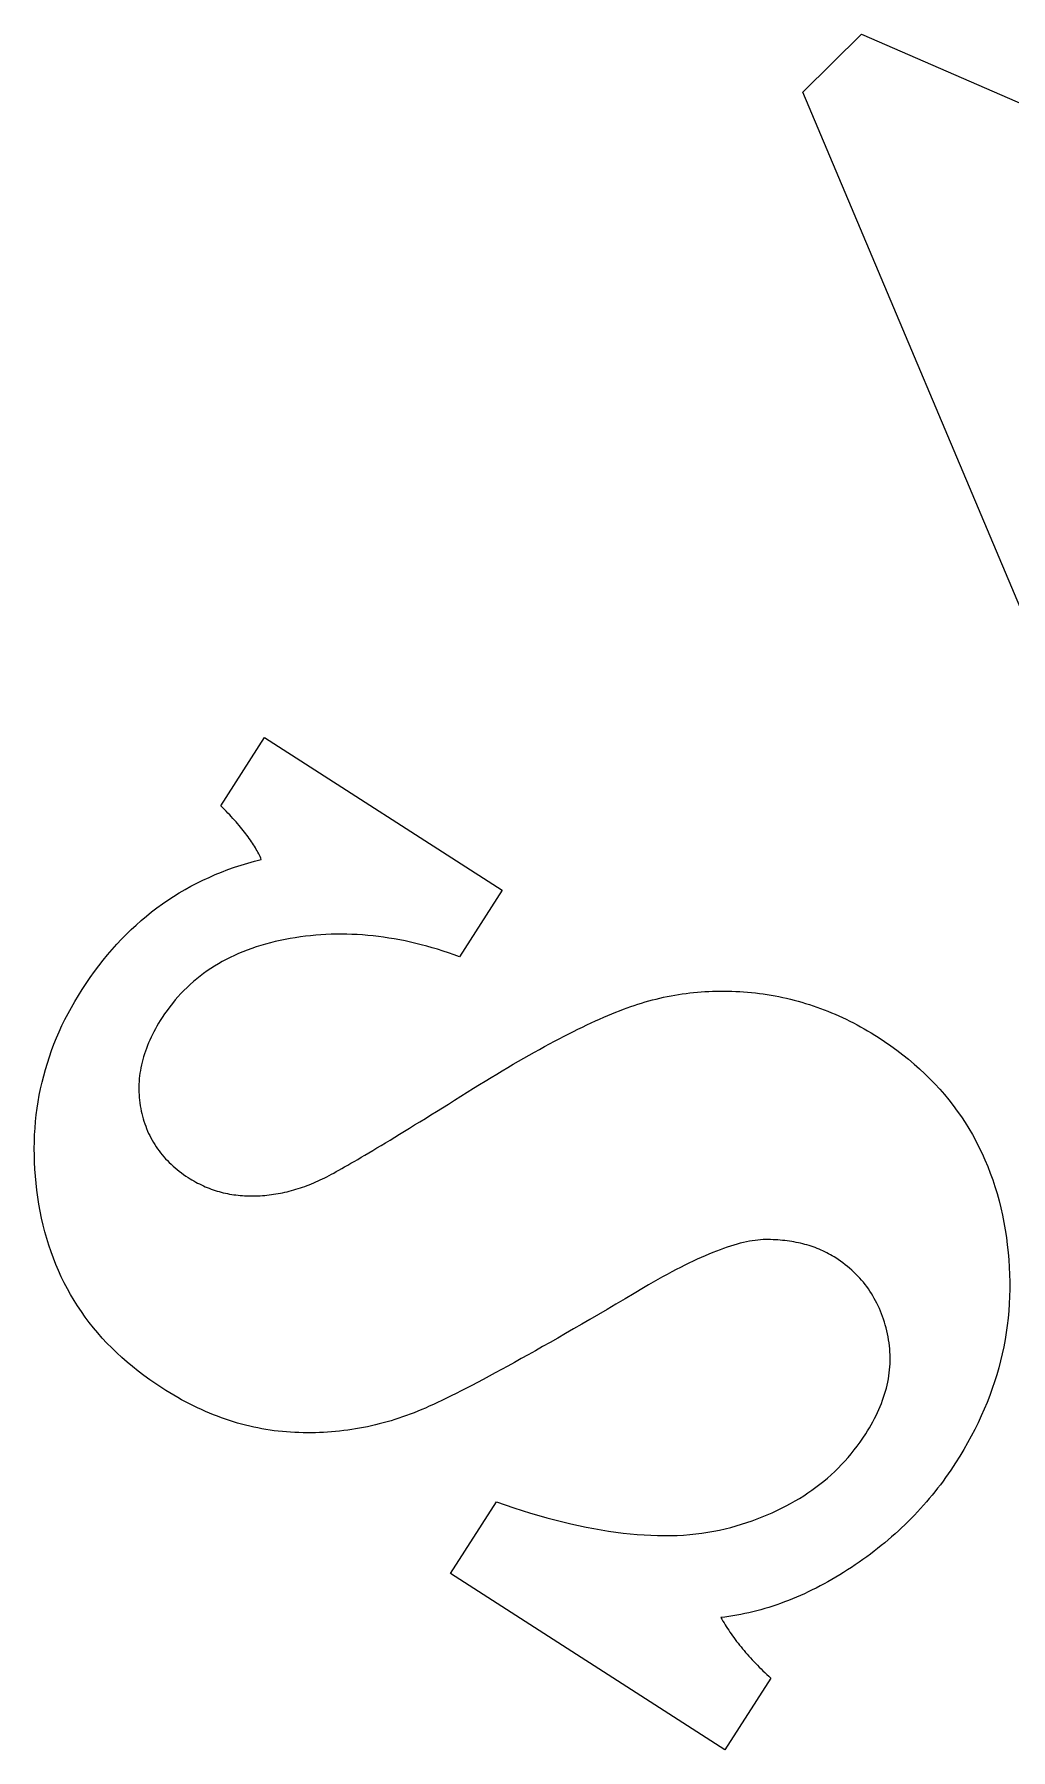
# Model space of a CAD drawing. Header units: metres. Extents: x -106 to 107, y -104 to 107.
# Drawn here: x -65.52 to -51.14, y 30 to 55.26 of the extents above; entities that cross this region are included whole.
import ezdxf

# ---------------------------------------------------------------- set-up
doc = ezdxf.new("R2010")
doc.units = ezdxf.units.M

msp = doc.modelspace()

# ---------------------------------------------------------------- linework, layer by layer
for p, q in [((-54.1957, 54.412), (-53.3305, 55.2635)), ((-53.3305, 55.2635), (-42.5379, 50.5795)), ((-49.6315, 43.5836), (-54.1957, 54.412)), ((-62.7689, 43.9024), (-62.1234, 44.9068)), ((-62.1234, 44.9068), (-58.6238, 42.6577)), ((-62.7416, 43.8751), (-62.7689, 43.9024)), ((-62.7149, 43.848), (-62.7416, 43.8751)), ((-62.6888, 43.8212), (-62.7149, 43.848)), ((-62.6632, 43.7945), (-62.6888, 43.8212)), ((-62.6382, 43.7681), (-62.6632, 43.7945)), ((-62.6138, 43.7418), (-62.6382, 43.7681)), ((-62.59, 43.7158), (-62.6138, 43.7418)), ((-62.5667, 43.6899), (-62.59, 43.7158)), ((-62.544, 43.6643), (-62.5667, 43.6899)), ((-62.5219, 43.6389), (-62.544, 43.6643)), ((-62.5004, 43.6137), (-62.5219, 43.6389)), ((-62.4794, 43.5887), (-62.5004, 43.6137)), ((-62.459, 43.5639), (-62.4794, 43.5887)), ((-62.4392, 43.5393), (-62.459, 43.5639)), ((-62.42, 43.5149), (-62.4392, 43.5393)), ((-62.4013, 43.4907), (-62.42, 43.5149)), ((-62.3832, 43.4667), (-62.4013, 43.4907)), ((-62.3657, 43.4429), (-62.3832, 43.4667)), ((-62.3488, 43.4194), (-62.3657, 43.4429)), ((-62.3324, 43.396), (-62.3488, 43.4194)), ((-62.3166, 43.3728), (-62.3324, 43.396)), ((-62.3014, 43.3499), (-62.3166, 43.3728)), ((-62.2868, 43.3271), (-62.3014, 43.3499)), ((-62.2727, 43.3046), (-62.2868, 43.3271)), ((-62.2592, 43.2823), (-62.2727, 43.3046)), ((-62.2463, 43.2601), (-62.2592, 43.2823)), ((-62.2339, 43.2382), (-62.2463, 43.2601)), ((-62.2222, 43.2165), (-62.2339, 43.2382)), ((-62.211, 43.195), (-62.2222, 43.2165)), ((-62.7572, 42.9256), (-62.6629, 42.9615)), ((-62.6629, 42.9615), (-62.5673, 42.9955)), ((-62.5673, 42.9955), (-62.4704, 43.0274)), ((-62.4704, 43.0274), (-62.3723, 43.0572)), ((-62.3723, 43.0572), (-62.2728, 43.0851)), ((-62.2728, 43.0851), (-62.172, 43.111)), ((-62.2004, 43.1737), (-62.211, 43.195)), ((-62.1904, 43.1526), (-62.2004, 43.1737)), ((-62.1809, 43.1317), (-62.1904, 43.1526)), ((-62.172, 43.111), (-62.1809, 43.1317)), ((-63.2956, 42.6679), (-63.2091, 42.7159)), ((-63.2091, 42.7159), (-63.1213, 42.7619)), ((-63.1213, 42.7619), (-63.0322, 42.8058)), ((-63.0322, 42.8058), (-62.9419, 42.8478)), ((-62.9419, 42.8478), (-62.8502, 42.8877)), ((-62.8502, 42.8877), (-62.7572, 42.9256)), ((-63.7086, 42.3979), (-63.6286, 42.4559)), ((-63.6286, 42.4559), (-63.5473, 42.5119)), ((-63.5473, 42.5119), (-63.4647, 42.5659)), ((-63.4647, 42.5659), (-63.3808, 42.6179)), ((-63.3808, 42.6179), (-63.2956, 42.6679)), ((-58.6238, 42.6577), (-59.2526, 41.6794)), ((-64.0157, 42.1458), (-63.9409, 42.2118)), ((-63.9409, 42.2118), (-63.8648, 42.2759)), ((-63.8648, 42.2759), (-63.7874, 42.3379)), ((-63.7874, 42.3379), (-63.7086, 42.3979)), ((-64.2323, 41.9356), (-64.1614, 42.0076)), ((-64.1614, 42.0076), (-64.0892, 42.0777)), ((-64.0892, 42.0777), (-64.0157, 42.1458)), ((-61.7471, 41.9464), (-61.8215, 41.9324)), ((-61.6724, 41.9589), (-61.7471, 41.9464)), ((-61.5975, 41.9702), (-61.6724, 41.9589)), ((-61.5224, 41.98), (-61.5975, 41.9702)), ((-61.4471, 41.9886), (-61.5224, 41.98)), ((-61.3716, 41.9957), (-61.4471, 41.9886)), ((-61.2958, 42.0016), (-61.3716, 41.9957)), ((-61.2199, 42.0061), (-61.2958, 42.0016)), ((-61.1437, 42.0092), (-61.2199, 42.0061)), ((-61.0674, 42.0109), (-61.1437, 42.0092)), ((-60.9908, 42.0114), (-61.0674, 42.0109)), ((-60.914, 42.0105), (-60.9908, 42.0114)), ((-60.837, 42.0082), (-60.914, 42.0105)), ((-60.7598, 42.0046), (-60.837, 42.0082)), ((-60.6823, 41.9996), (-60.7598, 42.0046)), ((-60.6047, 41.9933), (-60.6823, 41.9996)), ((-60.5268, 41.9856), (-60.6047, 41.9933)), ((-60.4488, 41.9766), (-60.5268, 41.9856)), ((-60.3705, 41.9662), (-60.4488, 41.9766)), ((-60.292, 41.9545), (-60.3705, 41.9662)), ((-60.2133, 41.9414), (-60.292, 41.9545)), ((-60.1344, 41.927), (-60.2133, 41.9414)), ((-64.503, 41.6272), (-64.4373, 41.7073)), ((-64.4373, 41.7073), (-64.3703, 41.7854)), ((-64.3703, 41.7854), (-64.302, 41.8615)), ((-64.302, 41.8615), (-64.2323, 41.9356)), ((-62.5682, 41.6975), (-62.629, 41.6687)), ((-62.5062, 41.725), (-62.5682, 41.6975)), ((-62.4431, 41.7513), (-62.5062, 41.725)), ((-62.3787, 41.7763), (-62.4431, 41.7513)), ((-62.3132, 41.8001), (-62.3787, 41.7763)), ((-62.2465, 41.8227), (-62.3132, 41.8001)), ((-62.1786, 41.8441), (-62.2465, 41.8227)), ((-62.1096, 41.8642), (-62.1786, 41.8441)), ((-62.0393, 41.8831), (-62.1096, 41.8642)), ((-61.9679, 41.9008), (-62.0393, 41.8831)), ((-61.8953, 41.9172), (-61.9679, 41.9008)), ((-61.8215, 41.9324), (-61.8953, 41.9172)), ((-60.0553, 41.9112), (-60.1344, 41.927)), ((-59.976, 41.8941), (-60.0553, 41.9112)), ((-59.8965, 41.8757), (-59.976, 41.8941)), ((-59.8167, 41.8559), (-59.8965, 41.8757)), ((-59.7367, 41.8347), (-59.8167, 41.8559)), ((-59.6566, 41.8122), (-59.7367, 41.8347)), ((-59.5762, 41.7883), (-59.6566, 41.8122)), ((-59.4956, 41.7631), (-59.5762, 41.7883)), ((-59.4148, 41.7365), (-59.4956, 41.7631)), ((-59.3338, 41.7086), (-59.4148, 41.7365)), ((-59.2526, 41.6794), (-59.3338, 41.7086)), ((-64.6924, 41.3748), (-64.6306, 41.4609)), ((-64.6306, 41.4609), (-64.5675, 41.5451)), ((-64.5675, 41.5451), (-64.503, 41.6272)), ((-63.0216, 41.4332), (-63.073, 41.3946)), ((-62.9691, 41.4705), (-63.0216, 41.4332)), ((-62.9154, 41.5066), (-62.9691, 41.4705)), ((-62.8604, 41.5415), (-62.9154, 41.5066)), ((-62.8044, 41.5752), (-62.8604, 41.5415)), ((-62.7471, 41.6076), (-62.8044, 41.5752)), ((-62.6886, 41.6388), (-62.7471, 41.6076)), ((-62.629, 41.6687), (-62.6886, 41.6388)), ((-64.867, 41.1092), (-64.8122, 41.1965)), ((-64.8122, 41.1965), (-64.7529, 41.2867)), ((-64.7529, 41.2867), (-64.6924, 41.3748)), ((-63.3122, 41.1833), (-63.3565, 41.1374)), ((-63.2667, 41.228), (-63.3122, 41.1833)), ((-63.22, 41.2715), (-63.2667, 41.228)), ((-63.1722, 41.3138), (-63.22, 41.2715)), ((-63.1232, 41.3548), (-63.1722, 41.3138)), ((-63.073, 41.3946), (-63.1232, 41.3548)), ((-65.0181, 40.8441), (-64.97, 40.933)), ((-64.97, 40.933), (-64.9196, 41.0214)), ((-64.9196, 41.0214), (-64.867, 41.1092)), ((-63.5219, 40.9413), (-63.5603, 40.8892)), ((-63.4823, 40.9922), (-63.5219, 40.9413)), ((-63.4415, 41.0418), (-63.4823, 40.9922)), ((-63.3996, 41.0902), (-63.4415, 41.0418)), ((-63.3565, 41.1374), (-63.3996, 41.0902)), ((-56.7857, 40.9247), (-56.732, 40.9439)), ((-56.732, 40.9439), (-56.6788, 40.9622)), ((-56.6788, 40.9622), (-56.6254, 40.9798)), ((-56.6254, 40.9798), (-56.5719, 40.9966)), ((-56.5719, 40.9966), (-56.5182, 41.0126)), ((-56.5182, 41.0126), (-56.4643, 41.0279)), ((-56.4643, 41.0279), (-56.4103, 41.0424)), ((-56.4103, 41.0424), (-56.3562, 41.0562)), ((-56.3562, 41.0562), (-56.3019, 41.0691)), ((-56.3019, 41.0691), (-56.2474, 41.0813)), ((-56.2474, 41.0813), (-56.1928, 41.0928)), ((-56.1928, 41.0928), (-56.138, 41.1035)), ((-56.138, 41.1035), (-56.0831, 41.1133)), ((-56.0831, 41.1133), (-56.0281, 41.1225)), ((-56.0281, 41.1225), (-55.9729, 41.1309)), ((-55.9729, 41.1309), (-55.9175, 41.1385)), ((-55.9175, 41.1385), (-55.862, 41.1453)), ((-55.862, 41.1453), (-55.8063, 41.1514)), ((-55.8063, 41.1514), (-55.7505, 41.1567)), ((-55.7505, 41.1567), (-55.6945, 41.1613)), ((-55.6945, 41.1613), (-55.6384, 41.1651)), ((-55.6384, 41.1651), (-55.5821, 41.1681)), ((-55.5821, 41.1681), (-55.5257, 41.1703)), ((-55.5257, 41.1703), (-55.4691, 41.1718)), ((-55.4691, 41.1718), (-55.4124, 41.1725)), ((-55.4124, 41.1725), (-55.3555, 41.1725)), ((-55.3555, 41.1725), (-55.2984, 41.1717)), ((-55.2984, 41.1717), (-55.2413, 41.1701)), ((-55.2413, 41.1701), (-55.1839, 41.1678)), ((-55.1839, 41.1678), (-55.1264, 41.1646)), ((-55.1264, 41.1646), (-55.0688, 41.1608)), ((-55.0688, 41.1608), (-55.011, 41.1561)), ((-55.011, 41.1561), (-54.953, 41.1507)), ((-54.953, 41.1507), (-54.8949, 41.1446)), ((-54.8949, 41.1446), (-54.8368, 41.1377)), ((-54.8368, 41.1377), (-54.7789, 41.1299)), ((-54.7789, 41.1299), (-54.7212, 41.1214)), ((-54.7212, 41.1214), (-54.6638, 41.1121)), ((-54.6638, 41.1121), (-54.6065, 41.102)), ((-54.6065, 41.102), (-54.5494, 41.0911)), ((-54.5494, 41.0911), (-54.4926, 41.0794)), ((-54.4926, 41.0794), (-54.4359, 41.0668)), ((-54.4359, 41.0668), (-54.3795, 41.0535)), ((-54.3795, 41.0535), (-54.3232, 41.0394)), ((-54.3232, 41.0394), (-54.2672, 41.0245)), ((-54.2672, 41.0245), (-54.2114, 41.0087)), ((-54.2114, 41.0087), (-54.1558, 40.9922)), ((-54.1558, 40.9922), (-54.1004, 40.9749)), ((-54.1004, 40.9749), (-54.0452, 40.9567)), ((-54.0452, 40.9567), (-53.9902, 40.9378)), ((-53.9902, 40.9378), (-53.9354, 40.918)), ((-65.1077, 40.6647), (-65.064, 40.7547)), ((-65.064, 40.7547), (-65.0181, 40.8441)), ((-63.6848, 40.6985), (-63.7089, 40.6571)), ((-63.6597, 40.7399), (-63.6848, 40.6985)), ((-63.6335, 40.7814), (-63.6597, 40.7399)), ((-63.5975, 40.8359), (-63.6335, 40.7814)), ((-63.5603, 40.8892), (-63.5975, 40.8359)), ((-57.4438, 40.6425), (-57.3788, 40.6735)), ((-57.3788, 40.6735), (-57.3148, 40.7035)), ((-57.3148, 40.7035), (-57.2519, 40.7324)), ((-57.2519, 40.7324), (-57.19, 40.7602)), ((-57.19, 40.7602), (-57.1292, 40.7869)), ((-57.1292, 40.7869), (-57.0694, 40.8126)), ((-57.0694, 40.8126), (-57.0106, 40.8372)), ((-57.0106, 40.8372), (-56.9528, 40.8607)), ((-56.9528, 40.8607), (-56.8961, 40.8831)), ((-56.8961, 40.8831), (-56.8403, 40.9044)), ((-56.8403, 40.9044), (-56.7857, 40.9247)), ((-53.9354, 40.918), (-53.8809, 40.8975)), ((-53.8809, 40.8975), (-53.8265, 40.8761)), ((-53.8265, 40.8761), (-53.7724, 40.8539)), ((-53.7724, 40.8539), (-53.7184, 40.831)), ((-53.7184, 40.831), (-53.6647, 40.8072)), ((-53.6647, 40.8072), (-53.6111, 40.7827)), ((-53.6111, 40.7827), (-53.5578, 40.7573)), ((-53.5578, 40.7573), (-53.5047, 40.7311)), ((-53.5047, 40.7311), (-53.4518, 40.7041)), ((-53.4518, 40.7041), (-53.3991, 40.6763)), ((-53.3991, 40.6763), (-53.3466, 40.6478)), ((-65.2255, 40.3916), (-65.1885, 40.4831)), ((-65.1885, 40.4831), (-65.1492, 40.5742)), ((-65.1492, 40.5742), (-65.1077, 40.6647)), ((-63.8137, 40.4513), (-63.8315, 40.4104)), ((-63.7948, 40.4924), (-63.8137, 40.4513)), ((-63.7749, 40.5335), (-63.7948, 40.4924)), ((-63.7539, 40.5746), (-63.7749, 40.5335)), ((-63.7319, 40.6158), (-63.7539, 40.5746)), ((-63.7089, 40.6571), (-63.7319, 40.6158)), ((-57.9274, 40.3951), (-57.8552, 40.4337)), ((-57.8552, 40.4337), (-57.7841, 40.4712)), ((-57.7841, 40.4712), (-57.7139, 40.5076)), ((-57.7139, 40.5076), (-57.6448, 40.5429)), ((-57.6448, 40.5429), (-57.5768, 40.5772)), ((-57.5768, 40.5772), (-57.5098, 40.6104)), ((-57.5098, 40.6104), (-57.4438, 40.6425)), ((-53.3466, 40.6478), (-53.2944, 40.6184)), ((-53.2944, 40.6184), (-53.2423, 40.5882)), ((-53.2423, 40.5882), (-53.1904, 40.5572)), ((-53.1904, 40.5572), (-53.1388, 40.5254)), ((-53.1388, 40.5254), (-53.0873, 40.4928)), ((-53.0873, 40.4928), (-52.9933, 40.4309)), ((-52.9933, 40.4309), (-52.9015, 40.3674)), ((-65.3232, 40.1136), (-65.2929, 40.2068)), ((-65.2929, 40.2068), (-65.2603, 40.2995)), ((-65.2603, 40.2995), (-65.2255, 40.3916)), ((-63.9052, 40.2064), (-63.9168, 40.1658)), ((-63.8926, 40.2471), (-63.9052, 40.2064)), ((-63.8788, 40.2878), (-63.8926, 40.2471)), ((-63.8641, 40.3286), (-63.8788, 40.2878)), ((-63.8483, 40.3695), (-63.8641, 40.3286)), ((-63.8315, 40.4104), (-63.8483, 40.3695)), ((-58.3821, 40.1411), (-58.3037, 40.1861)), ((-58.3037, 40.1861), (-58.2264, 40.2301)), ((-58.2264, 40.2301), (-58.1501, 40.273)), ((-58.1501, 40.273), (-58.0748, 40.3148)), ((-58.0748, 40.3148), (-58.0006, 40.3555)), ((-58.0006, 40.3555), (-57.9274, 40.3951)), ((-52.9015, 40.3674), (-52.8121, 40.3024)), ((-52.8121, 40.3024), (-52.7251, 40.236)), ((-52.7251, 40.236), (-52.6403, 40.168)), ((-65.401, 39.8309), (-65.3773, 39.9257)), ((-65.3773, 39.9257), (-65.3514, 40.0199)), ((-65.3514, 40.0199), (-65.3232, 40.1136)), ((-63.9648, 39.9235), (-63.9692, 39.8834)), ((-63.9594, 39.9638), (-63.9648, 39.9235)), ((-63.953, 40.0041), (-63.9594, 39.9638)), ((-63.9455, 40.0444), (-63.953, 40.0041)), ((-63.937, 40.0848), (-63.9455, 40.0444)), ((-63.9274, 40.1253), (-63.937, 40.0848)), ((-63.9168, 40.1658), (-63.9274, 40.1253)), ((-58.7894, 39.8999), (-58.7059, 39.9503)), ((-58.7059, 39.9503), (-58.6234, 39.9996)), ((-58.6234, 39.9996), (-58.5419, 40.0479)), ((-58.5419, 40.0479), (-58.4615, 40.095)), ((-58.4615, 40.095), (-58.3821, 40.1411)), ((-52.6403, 40.168), (-52.558, 40.0986)), ((-52.558, 40.0986), (-52.4779, 40.0276)), ((-52.4779, 40.0276), (-52.4002, 39.9551)), ((-52.4002, 39.9551), (-52.3248, 39.8811)), ((-65.4417, 39.6398), (-65.4224, 39.7356)), ((-65.4224, 39.7356), (-65.401, 39.8309)), ((-63.976, 39.7633), (-63.9762, 39.7234)), ((-63.9762, 39.7234), (-63.9754, 39.6835)), ((-63.9748, 39.8033), (-63.976, 39.7633)), ((-63.9754, 39.6835), (-63.9735, 39.6437)), ((-63.9725, 39.8433), (-63.9748, 39.8033)), ((-63.9692, 39.8834), (-63.9725, 39.8433)), ((-59.2354, 39.6234), (-59.1417, 39.6821)), ((-59.1417, 39.6821), (-59.0461, 39.7422)), ((-59.0461, 39.7422), (-58.9595, 39.7959)), ((-58.9595, 39.7959), (-58.8739, 39.8484)), ((-58.8739, 39.8484), (-58.7894, 39.8999)), ((-52.3248, 39.8811), (-52.2517, 39.8056)), ((-52.2517, 39.8056), (-52.181, 39.7287)), ((-52.181, 39.7287), (-52.1127, 39.6502)), ((-65.486, 39.349), (-65.4734, 39.4465)), ((-65.4734, 39.4465), (-65.4587, 39.5434)), ((-65.4587, 39.5434), (-65.4417, 39.6398)), ((-63.9735, 39.6437), (-63.9706, 39.604)), ((-63.9706, 39.604), (-63.9667, 39.5643)), ((-63.9667, 39.5643), (-63.9617, 39.5247)), ((-63.9617, 39.5247), (-63.9557, 39.4852)), ((-63.9557, 39.4852), (-63.9487, 39.4457)), ((-63.9487, 39.4457), (-63.9407, 39.4066)), ((-59.5907, 39.4015), (-59.5047, 39.455)), ((-59.5047, 39.455), (-59.4169, 39.5098)), ((-59.4169, 39.5098), (-59.3271, 39.5659)), ((-59.3271, 39.5659), (-59.2354, 39.6234)), ((-52.1127, 39.6502), (-52.0466, 39.5702)), ((-52.0466, 39.5702), (-51.983, 39.4887)), ((-51.983, 39.4887), (-51.9216, 39.4057)), ((-65.5045, 39.1525), (-65.4964, 39.251)), ((-65.4964, 39.251), (-65.486, 39.349)), ((-63.9407, 39.4066), (-63.9319, 39.368)), ((-63.9319, 39.368), (-63.9223, 39.3299)), ((-63.9223, 39.3299), (-63.9118, 39.2923)), ((-63.9118, 39.2923), (-63.9005, 39.2553)), ((-63.9005, 39.2553), (-63.8884, 39.2188)), ((-63.8884, 39.2188), (-63.8754, 39.1827)), ((-63.8754, 39.1827), (-63.8617, 39.1472)), ((-59.9909, 39.1539), (-59.9148, 39.2007)), ((-59.9148, 39.2007), (-59.8367, 39.2489)), ((-59.8367, 39.2489), (-59.7566, 39.2985)), ((-59.7566, 39.2985), (-59.6746, 39.3493)), ((-59.6746, 39.3493), (-59.5907, 39.4015)), ((-51.9216, 39.4057), (-51.8625, 39.3212)), ((-51.8625, 39.3212), (-51.8059, 39.2352)), ((-51.8059, 39.2352), (-51.7515, 39.1477)), ((-65.5155, 38.8538), (-65.514, 38.9539)), ((-65.514, 38.9539), (-65.5104, 39.0535)), ((-65.5104, 39.0535), (-65.5045, 39.1525)), ((-63.8617, 39.1472), (-63.8471, 39.1122)), ((-63.8471, 39.1122), (-63.8316, 39.0777)), ((-63.8316, 39.0777), (-63.8154, 39.0437)), ((-63.8154, 39.0437), (-63.7983, 39.0103)), ((-63.7983, 39.0103), (-63.7804, 38.9773)), ((-63.7804, 38.9773), (-63.7616, 38.9449)), ((-63.7616, 38.9449), (-63.742, 38.9129)), ((-63.742, 38.9129), (-63.7216, 38.8815)), ((-60.407, 38.9003), (-60.3425, 38.9393)), ((-60.3425, 38.9393), (-60.2761, 38.9795)), ((-60.2761, 38.9795), (-60.2077, 39.0211)), ((-60.2077, 39.0211), (-60.1374, 39.0641)), ((-60.1374, 39.0641), (-60.0652, 39.1083)), ((-60.0652, 39.1083), (-59.9909, 39.1539)), ((-51.7515, 39.1477), (-51.6995, 39.0587)), ((-51.6995, 39.0587), (-51.6498, 38.9682)), ((-51.6498, 38.9682), (-51.6025, 38.8762)), ((-65.5147, 38.7531), (-65.5155, 38.8538)), ((-65.5117, 38.6519), (-65.5147, 38.7531)), ((-63.7216, 38.8815), (-63.7004, 38.8506)), ((-63.7004, 38.8506), (-63.6783, 38.8202)), ((-63.6783, 38.8202), (-63.6554, 38.7903)), ((-63.6554, 38.7903), (-63.6317, 38.761)), ((-63.6317, 38.761), (-63.6071, 38.7321)), ((-63.6071, 38.7321), (-63.5817, 38.7038)), ((-63.5817, 38.7038), (-63.5555, 38.6759)), ((-63.5555, 38.6759), (-63.5285, 38.6486)), ((-60.8528, 38.6362), (-60.8039, 38.6646)), ((-60.8039, 38.6646), (-60.753, 38.6943)), ((-60.753, 38.6943), (-60.7002, 38.7253)), ((-60.7002, 38.7253), (-60.6455, 38.7577)), ((-60.6455, 38.7577), (-60.5888, 38.7914)), ((-60.5888, 38.7914), (-60.5301, 38.8264)), ((-60.5301, 38.8264), (-60.4695, 38.8627)), ((-60.4695, 38.8627), (-60.407, 38.9003)), ((-51.6025, 38.8762), (-51.5575, 38.7827)), ((-51.5575, 38.7827), (-51.5148, 38.6877)), ((-51.5148, 38.6877), (-51.4745, 38.5912)), ((-65.5065, 38.5502), (-65.5117, 38.6519)), ((-65.499, 38.4479), (-65.5065, 38.5502)), ((-65.4893, 38.3452), (-65.499, 38.4479)), ((-63.5285, 38.6486), (-63.5006, 38.6218)), ((-63.5006, 38.6218), (-63.4719, 38.5955)), ((-63.4719, 38.5955), (-63.4424, 38.5698)), ((-63.4424, 38.5698), (-63.412, 38.5445)), ((-63.412, 38.5445), (-63.3808, 38.5197)), ((-63.3808, 38.5197), (-63.3488, 38.4955)), ((-63.3488, 38.4955), (-63.3159, 38.4718)), ((-63.3159, 38.4718), (-63.2823, 38.4486)), ((-63.2823, 38.4486), (-63.2477, 38.4259)), ((-63.2477, 38.4259), (-63.2207, 38.4088)), ((-63.2207, 38.4088), (-63.1934, 38.3923)), ((-61.3036, 38.3918), (-61.2711, 38.4072)), ((-61.2711, 38.4072), (-61.2387, 38.4232)), ((-61.2387, 38.4232), (-61.2063, 38.4396)), ((-61.2063, 38.4396), (-61.174, 38.4566)), ((-61.174, 38.4566), (-61.1406, 38.4744)), ((-61.1406, 38.4744), (-61.1053, 38.4935)), ((-61.1053, 38.4935), (-61.0681, 38.514)), ((-61.0681, 38.514), (-61.0289, 38.5358)), ((-61.0289, 38.5358), (-60.9878, 38.5589)), ((-60.9878, 38.5589), (-60.9447, 38.5833)), ((-60.9447, 38.5833), (-60.8997, 38.6091)), ((-60.8997, 38.6091), (-60.8528, 38.6362)), ((-51.4745, 38.5912), (-51.4365, 38.4932)), ((-51.4365, 38.4932), (-51.4008, 38.3937)), ((-65.4774, 38.2418), (-65.4893, 38.3452)), ((-65.4633, 38.138), (-65.4774, 38.2418)), ((-63.1934, 38.3923), (-63.166, 38.3764)), ((-63.166, 38.3764), (-63.1384, 38.361)), ((-63.1384, 38.361), (-63.1105, 38.3461)), ((-63.1105, 38.3461), (-63.0825, 38.3319)), ((-63.0825, 38.3319), (-63.0543, 38.3181)), ((-63.0543, 38.3181), (-63.0259, 38.305)), ((-63.0259, 38.305), (-62.9974, 38.2924)), ((-62.9974, 38.2924), (-62.9686, 38.2803)), ((-62.9686, 38.2803), (-62.9396, 38.2688)), ((-62.9396, 38.2688), (-62.9105, 38.2579)), ((-62.9105, 38.2579), (-62.8812, 38.2475)), ((-62.8812, 38.2475), (-62.8517, 38.2376)), ((-62.8517, 38.2376), (-62.8219, 38.2283)), ((-62.8219, 38.2283), (-62.7921, 38.2196)), ((-62.7921, 38.2196), (-62.7619, 38.2115)), ((-62.7619, 38.2115), (-62.7317, 38.2038)), ((-62.7317, 38.2038), (-62.7012, 38.1968)), ((-62.7012, 38.1968), (-62.6705, 38.1903)), ((-62.6705, 38.1903), (-62.6397, 38.1843)), ((-62.6397, 38.1843), (-62.6087, 38.1789)), ((-62.6087, 38.1789), (-62.5775, 38.1741)), ((-62.5775, 38.1741), (-62.5461, 38.1698)), ((-62.5461, 38.1698), (-62.5145, 38.1661)), ((-62.5145, 38.1661), (-62.4827, 38.1629)), ((-62.4827, 38.1629), (-62.4507, 38.1603)), ((-62.4507, 38.1603), (-62.4185, 38.1582)), ((-62.4185, 38.1582), (-62.3862, 38.1568)), ((-62.3862, 38.1568), (-62.3536, 38.1558)), ((-62.3536, 38.1558), (-62.3209, 38.1554)), ((-62.3209, 38.1554), (-62.288, 38.1556)), ((-62.288, 38.1556), (-62.2549, 38.1563)), ((-62.2549, 38.1563), (-62.2217, 38.1575)), ((-62.2217, 38.1575), (-62.1886, 38.1593)), ((-62.1886, 38.1593), (-62.1555, 38.1616)), ((-62.1555, 38.1616), (-62.1225, 38.1643)), ((-62.1225, 38.1643), (-62.0894, 38.1675)), ((-62.0894, 38.1675), (-62.0564, 38.1712)), ((-62.0564, 38.1712), (-62.0234, 38.1755)), ((-62.0234, 38.1755), (-61.9904, 38.1802)), ((-61.9904, 38.1802), (-61.9575, 38.1853)), ((-61.9575, 38.1853), (-61.9246, 38.191)), ((-61.9246, 38.191), (-61.8917, 38.1972)), ((-61.8917, 38.1972), (-61.8588, 38.2038)), ((-61.8588, 38.2038), (-61.8259, 38.211)), ((-61.8259, 38.211), (-61.7931, 38.2186)), ((-61.7931, 38.2186), (-61.7603, 38.2267)), ((-61.7603, 38.2267), (-61.7275, 38.2353)), ((-61.7275, 38.2353), (-61.6948, 38.2444)), ((-61.6948, 38.2444), (-61.662, 38.254)), ((-61.662, 38.254), (-61.6293, 38.2641)), ((-61.6293, 38.2641), (-61.5966, 38.2747)), ((-61.5966, 38.2747), (-61.564, 38.2857)), ((-61.564, 38.2857), (-61.5314, 38.2973)), ((-61.5314, 38.2973), (-61.4987, 38.3093)), ((-61.4987, 38.3093), (-61.4662, 38.3218)), ((-61.4662, 38.3218), (-61.4336, 38.3348)), ((-61.4336, 38.3348), (-61.401, 38.3483)), ((-61.401, 38.3483), (-61.3685, 38.3623)), ((-61.3685, 38.3623), (-61.336, 38.3768)), ((-61.336, 38.3768), (-61.3036, 38.3918)), ((-51.4008, 38.3937), (-51.3675, 38.2926)), ((-51.3675, 38.2926), (-51.3365, 38.1901)), ((-51.3365, 38.1901), (-51.3079, 38.0861)), ((-65.4469, 38.0336), (-65.4633, 38.138)), ((-65.4284, 37.9296), (-65.4469, 38.0336)), ((-65.4076, 37.8271), (-65.4284, 37.9296)), ((-51.3079, 38.0861), (-51.2815, 37.9806)), ((-51.2815, 37.9806), (-51.2576, 37.8735)), ((-65.3845, 37.7259), (-65.4076, 37.8271)), ((-65.3591, 37.626), (-65.3845, 37.7259)), ((-51.2576, 37.8735), (-51.2359, 37.765)), ((-51.2359, 37.765), (-51.2166, 37.655)), ((-51.2166, 37.655), (-51.1997, 37.5444)), ((-65.3315, 37.5276), (-65.3591, 37.626)), ((-65.3016, 37.4305), (-65.3315, 37.5276)), ((-65.2694, 37.3348), (-65.3016, 37.4305)), ((-55.3126, 37.4008), (-55.3638, 37.3832)), ((-55.2624, 37.4172), (-55.3126, 37.4008)), ((-55.2133, 37.4322), (-55.2624, 37.4172)), ((-55.1653, 37.446), (-55.2133, 37.4322)), ((-55.1183, 37.4585), (-55.1653, 37.446)), ((-55.0725, 37.4697), (-55.1183, 37.4585)), ((-55.0277, 37.4796), (-55.0725, 37.4697)), ((-54.984, 37.4882), (-55.0277, 37.4796)), ((-54.9414, 37.4955), (-54.984, 37.4882)), ((-54.8999, 37.5016), (-54.9414, 37.4955)), ((-54.8594, 37.5063), (-54.8999, 37.5016)), ((-54.8201, 37.5097), (-54.8594, 37.5063)), ((-54.7818, 37.5119), (-54.8201, 37.5097)), ((-54.7446, 37.5127), (-54.7818, 37.5119)), ((-54.708, 37.5127), (-54.7446, 37.5127)), ((-54.6717, 37.5122), (-54.708, 37.5127)), ((-54.6358, 37.5111), (-54.6717, 37.5122)), ((-54.6002, 37.5096), (-54.6358, 37.5111)), ((-54.565, 37.5075), (-54.6002, 37.5096)), ((-54.53, 37.5049), (-54.565, 37.5075)), ((-54.4954, 37.5018), (-54.53, 37.5049)), ((-54.4612, 37.4982), (-54.4954, 37.5018)), ((-54.4272, 37.4941), (-54.4612, 37.4982)), ((-54.3936, 37.4895), (-54.4272, 37.4941)), ((-54.3604, 37.4844), (-54.3936, 37.4895)), ((-54.3274, 37.4788), (-54.3604, 37.4844)), ((-54.2948, 37.4726), (-54.3274, 37.4788)), ((-54.2625, 37.4659), (-54.2948, 37.4726)), ((-54.2305, 37.4588), (-54.2625, 37.4659)), ((-54.1989, 37.4511), (-54.2305, 37.4588)), ((-54.1676, 37.4429), (-54.1989, 37.4511)), ((-54.1366, 37.4342), (-54.1676, 37.4429)), ((-54.106, 37.425), (-54.1366, 37.4342)), ((-54.0757, 37.4153), (-54.106, 37.425)), ((-54.0457, 37.405), (-54.0757, 37.4153)), ((-54.0161, 37.3943), (-54.0457, 37.405)), ((-53.9868, 37.383), (-54.0161, 37.3943)), ((-51.1997, 37.5444), (-51.1852, 37.4342)), ((-51.1852, 37.4342), (-51.1732, 37.3245)), ((-65.235, 37.2404), (-65.2694, 37.3348)), ((-65.1983, 37.1475), (-65.235, 37.2404)), ((-65.1593, 37.0559), (-65.1983, 37.1475)), ((-55.8738, 37.1662), (-55.9359, 37.1356)), ((-55.8128, 37.1954), (-55.8738, 37.1662)), ((-55.7529, 37.2234), (-55.8128, 37.1954)), ((-55.6941, 37.2501), (-55.7529, 37.2234)), ((-55.6363, 37.2755), (-55.6941, 37.2501)), ((-55.5797, 37.2996), (-55.6363, 37.2755)), ((-55.5241, 37.3225), (-55.5797, 37.2996)), ((-55.4696, 37.344), (-55.5241, 37.3225)), ((-55.4162, 37.3642), (-55.4696, 37.344)), ((-55.3638, 37.3832), (-55.4162, 37.3642)), ((-53.9578, 37.3713), (-53.9868, 37.383)), ((-53.9291, 37.359), (-53.9578, 37.3713)), ((-53.9008, 37.3462), (-53.9291, 37.359)), ((-53.8728, 37.3329), (-53.9008, 37.3462)), ((-53.8451, 37.3191), (-53.8728, 37.3329)), ((-53.8178, 37.3048), (-53.8451, 37.3191)), ((-53.7908, 37.29), (-53.8178, 37.3048)), ((-53.7641, 37.2746), (-53.7908, 37.29)), ((-53.7378, 37.2588), (-53.7641, 37.2746)), ((-53.7117, 37.2424), (-53.7378, 37.2588)), ((-53.6757, 37.2187), (-53.7117, 37.2424)), ((-53.6404, 37.1943), (-53.6757, 37.2187)), ((-53.6059, 37.1692), (-53.6404, 37.1943)), ((-53.5722, 37.1436), (-53.6059, 37.1692)), ((-53.5394, 37.1173), (-53.5722, 37.1436)), ((-51.1732, 37.3245), (-51.1636, 37.2151)), ((-51.1636, 37.2151), (-51.1564, 37.1062)), ((-65.118, 36.9656), (-65.1593, 37.0559)), ((-65.0745, 36.8768), (-65.118, 36.9656)), ((-56.4006, 36.8854), (-56.4713, 36.8445)), ((-56.331, 36.9251), (-56.4006, 36.8854)), ((-56.2624, 36.9634), (-56.331, 36.9251)), ((-56.195, 37.0004), (-56.2624, 36.9634)), ((-56.1286, 37.0361), (-56.195, 37.0004)), ((-56.0632, 37.0706), (-56.1286, 37.0361)), ((-55.999, 37.1037), (-56.0632, 37.0706)), ((-55.9359, 37.1356), (-55.999, 37.1037)), ((-53.5074, 37.0904), (-53.5394, 37.1173)), ((-53.4762, 37.0628), (-53.5074, 37.0904)), ((-53.4458, 37.0347), (-53.4762, 37.0628)), ((-53.4162, 37.0059), (-53.4458, 37.0347)), ((-53.3874, 36.9765), (-53.4162, 37.0059)), ((-53.3594, 36.9464), (-53.3874, 36.9765)), ((-53.3323, 36.9157), (-53.3594, 36.9464)), ((-53.3059, 36.8844), (-53.3323, 36.9157)), ((-53.2804, 36.8525), (-53.3059, 36.8844)), ((-51.1564, 37.1062), (-51.1517, 36.9978)), ((-51.1517, 36.9978), (-51.1494, 36.8897)), ((-51.1494, 36.8897), (-51.1496, 36.782)), ((-65.0286, 36.7893), (-65.0745, 36.8768)), ((-64.9806, 36.7032), (-65.0286, 36.7893)), ((-64.9302, 36.6184), (-64.9806, 36.7032)), ((-56.816, 36.6404), (-56.9487, 36.5621)), ((-56.6809, 36.7205), (-56.816, 36.6404)), ((-56.5432, 36.8024), (-56.6809, 36.7205)), ((-56.4713, 36.8445), (-56.5432, 36.8024)), ((-53.2557, 36.8199), (-53.2804, 36.8525)), ((-53.2318, 36.7867), (-53.2557, 36.8199)), ((-53.2087, 36.7529), (-53.2318, 36.7867)), ((-53.1865, 36.7185), (-53.2087, 36.7529)), ((-53.165, 36.6834), (-53.1865, 36.7185)), ((-53.1444, 36.6477), (-53.165, 36.6834)), ((-53.1246, 36.6114), (-53.1444, 36.6477)), ((-51.1522, 36.6748), (-51.1572, 36.568)), ((-51.1496, 36.782), (-51.1522, 36.6748)), ((-64.8776, 36.535), (-64.9302, 36.6184)), ((-64.8227, 36.4531), (-64.8776, 36.535)), ((-64.7655, 36.3724), (-64.8227, 36.4531)), ((-57.2065, 36.4108), (-57.3315, 36.3377)), ((-57.0788, 36.4855), (-57.2065, 36.4108)), ((-56.9487, 36.5621), (-57.0788, 36.4855)), ((-53.1056, 36.5744), (-53.1246, 36.6114)), ((-53.0874, 36.5369), (-53.1056, 36.5744)), ((-53.07, 36.4986), (-53.0874, 36.5369)), ((-53.0534, 36.4598), (-53.07, 36.4986)), ((-53.0376, 36.4203), (-53.0534, 36.4598)), ((-53.0227, 36.3803), (-53.0376, 36.4203)), ((-53.0086, 36.3395), (-53.0227, 36.3803)), ((-51.1647, 36.4615), (-51.1746, 36.3556)), ((-51.1572, 36.568), (-51.1647, 36.4615)), ((-64.7061, 36.2932), (-64.7655, 36.3724)), ((-64.6444, 36.2153), (-64.7061, 36.2932)), ((-64.5804, 36.1388), (-64.6444, 36.2153)), ((-64.5141, 36.0636), (-64.5804, 36.1388)), ((-57.6916, 36.1292), (-57.8066, 36.0633)), ((-57.5741, 36.197), (-57.6916, 36.1292)), ((-57.4541, 36.2665), (-57.5741, 36.197)), ((-57.3315, 36.3377), (-57.4541, 36.2665)), ((-52.9953, 36.2982), (-53.0086, 36.3395)), ((-52.9828, 36.2562), (-52.9953, 36.2982)), ((-52.9711, 36.2136), (-52.9828, 36.2562)), ((-52.9602, 36.1704), (-52.9711, 36.2136)), ((-52.9501, 36.1265), (-52.9602, 36.1704)), ((-52.9411, 36.0824), (-52.9501, 36.1265)), ((-51.2018, 36.1448), (-51.219, 36.0401)), ((-51.187, 36.25), (-51.2018, 36.1448)), ((-51.1746, 36.3556), (-51.187, 36.25)), ((-64.4456, 35.9899), (-64.5141, 36.0636)), ((-64.3748, 35.9175), (-64.4456, 35.9899)), ((-64.3017, 35.8464), (-64.3748, 35.9175)), ((-58.1365, 35.8759), (-58.2413, 35.817)), ((-58.029, 35.9366), (-58.1365, 35.8759)), ((-57.9191, 35.9991), (-58.029, 35.9366)), ((-57.8066, 36.0633), (-57.9191, 35.9991)), ((-52.9332, 36.0381), (-52.9411, 36.0824)), ((-52.9265, 35.9939), (-52.9332, 36.0381)), ((-52.9209, 35.9496), (-52.9265, 35.9939)), ((-52.9166, 35.9052), (-52.9209, 35.9496)), ((-52.9134, 35.8609), (-52.9166, 35.9052)), ((-51.2387, 35.9358), (-51.2608, 35.8319)), ((-51.219, 36.0401), (-51.2387, 35.9358)), ((-64.2264, 35.7768), (-64.3017, 35.8464)), ((-64.1487, 35.7085), (-64.2264, 35.7768)), ((-64.0689, 35.6416), (-64.1487, 35.7085)), ((-63.9867, 35.576), (-64.0689, 35.6416)), ((-58.5409, 35.6509), (-58.6357, 35.599)), ((-58.4436, 35.7045), (-58.5409, 35.6509)), ((-58.3437, 35.7599), (-58.4436, 35.7045)), ((-58.2413, 35.817), (-58.3437, 35.7599)), ((-52.9189, 35.594), (-52.9151, 35.6386)), ((-52.9151, 35.6386), (-52.9124, 35.6831)), ((-52.9114, 35.8165), (-52.9134, 35.8609)), ((-52.9124, 35.6831), (-52.9109, 35.7276)), ((-52.9105, 35.7721), (-52.9114, 35.8165)), ((-52.9109, 35.7276), (-52.9105, 35.7721)), ((-51.3123, 35.6253), (-51.3418, 35.5227)), ((-51.2853, 35.7284), (-51.3123, 35.6253)), ((-51.2608, 35.8319), (-51.2853, 35.7284)), ((-63.9023, 35.5119), (-63.9867, 35.576)), ((-63.8156, 35.4491), (-63.9023, 35.5119)), ((-63.7266, 35.3876), (-63.8156, 35.4491)), ((-63.6353, 35.3276), (-63.7266, 35.3876)), ((-58.9896, 35.4092), (-59.0718, 35.3661)), ((-58.9049, 35.454), (-58.9896, 35.4092)), ((-58.8177, 35.5006), (-58.9049, 35.454)), ((-58.7279, 35.5489), (-58.8177, 35.5006)), ((-58.6357, 35.599), (-58.7279, 35.5489)), ((-52.9668, 35.3258), (-52.9559, 35.3706)), ((-52.9559, 35.3706), (-52.9461, 35.4153)), ((-52.9461, 35.4153), (-52.9376, 35.4601)), ((-52.9376, 35.4601), (-52.9302, 35.5047)), ((-52.9302, 35.5047), (-52.924, 35.5494)), ((-52.924, 35.5494), (-52.9189, 35.594)), ((-51.3736, 35.4204), (-51.4079, 35.3186)), ((-51.3418, 35.5227), (-51.3736, 35.4204)), ((-63.5777, 35.2911), (-63.6353, 35.3276)), ((-63.5199, 35.2556), (-63.5777, 35.2911)), ((-63.4621, 35.2212), (-63.5199, 35.2556)), ((-63.4041, 35.1878), (-63.4621, 35.2212)), ((-63.346, 35.1554), (-63.4041, 35.1878)), ((-63.2878, 35.1241), (-63.346, 35.1554)), ((-63.2296, 35.0939), (-63.2878, 35.1241)), ((-59.5118, 35.1449), (-59.5763, 35.1142)), ((-59.4448, 35.1774), (-59.5118, 35.1449)), ((-59.3752, 35.2116), (-59.4448, 35.1774)), ((-59.3032, 35.2476), (-59.3752, 35.2116)), ((-59.2286, 35.2854), (-59.3032, 35.2476)), ((-59.1514, 35.3249), (-59.2286, 35.2854)), ((-59.0718, 35.3661), (-59.1514, 35.3249)), ((-53.039, 35.1014), (-53.0222, 35.1463)), ((-53.0222, 35.1463), (-53.0066, 35.1913)), ((-53.0066, 35.1913), (-52.9921, 35.2361)), ((-52.9921, 35.2361), (-52.9789, 35.281)), ((-52.9789, 35.281), (-52.9668, 35.3258)), ((-51.4839, 35.1162), (-51.5255, 35.0156)), ((-51.4447, 35.2172), (-51.4839, 35.1162)), ((-51.4079, 35.3186), (-51.4447, 35.2172)), ((-63.1712, 35.0647), (-63.2296, 35.0939)), ((-63.1127, 35.0365), (-63.1712, 35.0647)), ((-63.0542, 35.0093), (-63.1127, 35.0365)), ((-62.9955, 34.9832), (-63.0542, 35.0093)), ((-62.9367, 34.9581), (-62.9955, 34.9832)), ((-62.8779, 34.9341), (-62.9367, 34.9581)), ((-62.8189, 34.9111), (-62.8779, 34.9341)), ((-62.7598, 34.8892), (-62.8189, 34.9111)), ((-62.7006, 34.8683), (-62.7598, 34.8892)), ((-62.6414, 34.8484), (-62.7006, 34.8683)), ((-60.2052, 34.8629), (-60.2622, 34.8454)), ((-60.1483, 34.8813), (-60.2052, 34.8629)), ((-60.0916, 34.9004), (-60.1483, 34.8813)), ((-60.0351, 34.9204), (-60.0916, 34.9004)), ((-59.9787, 34.9412), (-60.0351, 34.9204)), ((-59.9224, 34.9629), (-59.9787, 34.9412)), ((-59.8664, 34.9853), (-59.9224, 34.9629)), ((-59.8105, 35.0086), (-59.8664, 34.9853)), ((-59.7547, 35.0327), (-59.8105, 35.0086)), ((-59.6978, 35.0581), (-59.7547, 35.0327)), ((-59.6383, 35.0853), (-59.6978, 35.0581)), ((-59.5763, 35.1142), (-59.6383, 35.0853)), ((-53.1644, 34.8309), (-53.1406, 34.8761)), ((-53.1406, 34.8761), (-53.1179, 34.9212)), ((-53.1179, 34.9212), (-53.0964, 34.9663)), ((-53.0964, 34.9663), (-53.0761, 35.0113)), ((-53.0761, 35.0113), (-53.0569, 35.0564)), ((-53.0569, 35.0564), (-53.039, 35.1014)), ((-51.5695, 34.9155), (-51.616, 34.8158)), ((-51.5255, 35.0156), (-51.5695, 34.9155)), ((-62.582, 34.8296), (-62.6414, 34.8484)), ((-62.5225, 34.8118), (-62.582, 34.8296)), ((-62.4629, 34.795), (-62.5225, 34.8118)), ((-62.4033, 34.7793), (-62.4629, 34.795)), ((-62.3435, 34.7647), (-62.4033, 34.7793)), ((-62.2836, 34.751), (-62.3435, 34.7647)), ((-62.2236, 34.7384), (-62.2836, 34.751)), ((-62.1635, 34.7269), (-62.2236, 34.7384)), ((-62.1034, 34.7164), (-62.1635, 34.7269)), ((-62.0431, 34.7069), (-62.1034, 34.7164)), ((-61.9827, 34.6985), (-62.0431, 34.7069)), ((-61.9222, 34.6911), (-61.9827, 34.6985)), ((-61.8616, 34.6848), (-61.9222, 34.6911)), ((-61.8009, 34.6795), (-61.8616, 34.6848)), ((-61.7401, 34.6752), (-61.8009, 34.6795)), ((-61.6793, 34.672), (-61.7401, 34.6752)), ((-61.6184, 34.6697), (-61.6793, 34.672)), ((-61.5576, 34.6683), (-61.6184, 34.6697)), ((-61.4971, 34.6677), (-61.5576, 34.6683)), ((-61.4367, 34.6679), (-61.4971, 34.6677)), ((-61.3764, 34.669), (-61.4367, 34.6679)), ((-61.3163, 34.6709), (-61.3764, 34.669)), ((-61.2564, 34.6735), (-61.3163, 34.6709)), ((-61.1967, 34.6771), (-61.2564, 34.6735)), ((-61.1371, 34.6814), (-61.1967, 34.6771)), ((-61.0776, 34.6866), (-61.1371, 34.6814)), ((-61.0183, 34.6926), (-61.0776, 34.6866)), ((-60.9592, 34.6994), (-61.0183, 34.6926)), ((-60.9002, 34.707), (-60.9592, 34.6994)), ((-60.8414, 34.7155), (-60.9002, 34.707)), ((-60.7828, 34.7248), (-60.8414, 34.7155)), ((-60.7243, 34.7349), (-60.7828, 34.7248)), ((-60.666, 34.7458), (-60.7243, 34.7349)), ((-60.6078, 34.7576), (-60.666, 34.7458)), ((-60.5498, 34.7701), (-60.6078, 34.7576)), ((-60.492, 34.7835), (-60.5498, 34.7701)), ((-60.4343, 34.7978), (-60.492, 34.7835)), ((-60.3768, 34.8128), (-60.4343, 34.7978)), ((-60.3194, 34.8287), (-60.3768, 34.8128)), ((-60.2622, 34.8454), (-60.3194, 34.8287)), ((-53.3114, 34.5894), (-53.2715, 34.6499)), ((-53.2715, 34.6499), (-53.243, 34.6952)), ((-53.243, 34.6952), (-53.2156, 34.7404)), ((-53.2156, 34.7404), (-53.1894, 34.7857)), ((-53.1894, 34.7857), (-53.1644, 34.8309)), ((-51.7164, 34.6175), (-51.7702, 34.5191)), ((-51.665, 34.7164), (-51.7164, 34.6175)), ((-51.616, 34.8158), (-51.665, 34.7164)), ((-53.5299, 34.3046), (-53.4837, 34.3592)), ((-53.4837, 34.3592), (-53.4387, 34.4149)), ((-53.4387, 34.4149), (-53.395, 34.4719)), ((-53.395, 34.4719), (-53.3526, 34.5301)), ((-53.3526, 34.5301), (-53.3114, 34.5894)), ((-51.8264, 34.421), (-51.8851, 34.3233)), ((-51.7702, 34.5191), (-51.8264, 34.421)), ((-53.7277, 34.0979), (-53.6763, 34.1478)), ((-53.6763, 34.1478), (-53.6263, 34.1989)), ((-53.6263, 34.1989), (-53.5775, 34.2511)), ((-53.5775, 34.2511), (-53.5299, 34.3046)), ((-52.0188, 34.1164), (-52.056, 34.0623)), ((-51.9822, 34.171), (-52.0188, 34.1164)), ((-51.9462, 34.2261), (-51.9822, 34.171)), ((-51.8851, 34.3233), (-51.9462, 34.2261)), ((-54.0625, 33.8231), (-54.0035, 33.866)), ((-54.0035, 33.866), (-53.9458, 33.91)), ((-53.9458, 33.91), (-53.8893, 33.9552)), ((-53.8893, 33.9552), (-53.8342, 34.0016)), ((-53.8342, 34.0016), (-53.7803, 34.0491)), ((-53.7803, 34.0491), (-53.7277, 34.0979)), ((-52.1717, 33.9034), (-52.2116, 33.8514)), ((-52.1324, 33.9558), (-52.1717, 33.9034)), ((-52.0939, 34.0088), (-52.1324, 33.9558)), ((-52.056, 34.0623), (-52.0939, 34.0088)), ((-59.3845, 32.5957), (-58.7076, 33.649)), ((-58.7076, 33.649), (-58.5806, 33.6051)), ((-58.5806, 33.6051), (-58.455, 33.5632)), ((-54.443, 33.5907), (-54.3764, 33.6265)), ((-54.3764, 33.6265), (-54.3111, 33.6634)), ((-54.3111, 33.6634), (-54.247, 33.7016)), ((-54.247, 33.7016), (-54.1842, 33.7409)), ((-54.1842, 33.7409), (-54.1227, 33.7814)), ((-54.1227, 33.7814), (-54.0625, 33.8231)), ((-52.3777, 33.6489), (-52.4209, 33.5995)), ((-52.3352, 33.6987), (-52.3777, 33.6489)), ((-52.2933, 33.7491), (-52.3352, 33.6987)), ((-52.2521, 33.8), (-52.2933, 33.7491)), ((-52.2116, 33.8514), (-52.2521, 33.8)), ((-58.455, 33.5632), (-58.3308, 33.5234)), ((-58.3308, 33.5234), (-58.2081, 33.4857)), ((-58.2081, 33.4857), (-58.0867, 33.4499)), ((-58.0867, 33.4499), (-57.9667, 33.4162)), ((-57.9667, 33.4162), (-57.8482, 33.3845)), ((-57.8482, 33.3845), (-57.731, 33.3549)), ((-57.731, 33.3549), (-57.6153, 33.3273)), ((-55.0217, 33.3466), (-54.9449, 33.373)), ((-54.9449, 33.373), (-54.8694, 33.4005)), ((-54.8694, 33.4005), (-54.7952, 33.4293)), ((-54.7952, 33.4293), (-54.7222, 33.4592)), ((-54.7222, 33.4592), (-54.6505, 33.4903)), ((-54.6505, 33.4903), (-54.5801, 33.5226)), ((-54.5801, 33.5226), (-54.5109, 33.556)), ((-54.5109, 33.556), (-54.443, 33.5907)), ((-52.6468, 33.3608), (-52.694, 33.3146)), ((-52.6003, 33.4075), (-52.6468, 33.3608)), ((-52.5545, 33.4547), (-52.6003, 33.4075)), ((-52.5093, 33.5025), (-52.5545, 33.4547)), ((-52.4648, 33.5507), (-52.5093, 33.5025)), ((-52.4209, 33.5995), (-52.4648, 33.5507)), ((-57.6153, 33.3273), (-57.501, 33.3017)), ((-57.501, 33.3017), (-57.3881, 33.2781)), ((-57.3881, 33.2781), (-57.2766, 33.2566)), ((-57.2766, 33.2566), (-57.1664, 33.2372)), ((-57.1664, 33.2372), (-57.0577, 33.2197)), ((-57.0577, 33.2197), (-56.9504, 33.2043)), ((-56.9504, 33.2043), (-56.8445, 33.1909)), ((-56.8445, 33.1909), (-56.7401, 33.1796)), ((-56.7401, 33.1796), (-56.637, 33.1702)), ((-56.637, 33.1702), (-56.5353, 33.1629)), ((-56.5353, 33.1629), (-56.4351, 33.1577)), ((-56.4351, 33.1577), (-56.3362, 33.1545)), ((-56.3362, 33.1545), (-56.2388, 33.1533)), ((-56.2388, 33.1533), (-56.1427, 33.1541)), ((-56.1427, 33.1541), (-56.0481, 33.157)), ((-56.0481, 33.157), (-55.9549, 33.162)), ((-55.9549, 33.162), (-55.8631, 33.1689)), ((-55.8631, 33.1689), (-55.7727, 33.1779)), ((-55.7727, 33.1779), (-55.6837, 33.1889)), ((-55.6837, 33.1889), (-55.5961, 33.2019)), ((-55.5961, 33.2019), (-55.5099, 33.217)), ((-55.5099, 33.217), (-55.4251, 33.2341)), ((-55.4251, 33.2341), (-55.3417, 33.2533)), ((-55.3417, 33.2533), (-55.2598, 33.2745)), ((-55.2598, 33.2745), (-55.1791, 33.2973)), ((-55.1791, 33.2973), (-55.0998, 33.3214)), ((-55.0998, 33.3214), (-55.0217, 33.3466)), ((-52.8893, 33.1352), (-52.9398, 33.0917)), ((-52.8395, 33.1793), (-52.8893, 33.1352)), ((-52.7903, 33.2239), (-52.8395, 33.1793)), ((-52.7418, 33.269), (-52.7903, 33.2239)), ((-52.694, 33.3146), (-52.7418, 33.269)), ((-53.2021, 32.8819), (-53.2565, 32.8415)), ((-53.1483, 32.9228), (-53.2021, 32.8819)), ((-53.0951, 32.9642), (-53.1483, 32.9228)), ((-53.0427, 33.0062), (-53.0951, 32.9642)), ((-52.9909, 33.0487), (-53.0427, 33.0062)), ((-52.9398, 33.0917), (-52.9909, 33.0487)), ((-55.3465, 30.0006), (-59.3845, 32.5957)), ((-53.596, 32.6111), (-53.6536, 32.5755)), ((-53.5384, 32.6477), (-53.596, 32.6111)), ((-53.4809, 32.6852), (-53.5384, 32.6477)), ((-53.4238, 32.7235), (-53.4809, 32.6852)), ((-53.3674, 32.7623), (-53.4238, 32.7235)), ((-53.3116, 32.8016), (-53.3674, 32.7623)), ((-53.2565, 32.8415), (-53.3116, 32.8016)), ((-54.0582, 32.3527), (-54.1163, 32.3247)), ((-54.0003, 32.3817), (-54.0582, 32.3527)), ((-53.9424, 32.4117), (-54.0003, 32.3817)), ((-53.8845, 32.4425), (-53.9424, 32.4117)), ((-53.8267, 32.4743), (-53.8845, 32.4425)), ((-53.769, 32.5071), (-53.8267, 32.4743)), ((-53.7112, 32.5409), (-53.769, 32.5071)), ((-53.6536, 32.5755), (-53.7112, 32.5409)), ((-54.6991, 32.0964), (-54.7577, 32.0788)), ((-54.6406, 32.115), (-54.6991, 32.0964)), ((-54.5821, 32.1345), (-54.6406, 32.115)), ((-54.5237, 32.1549), (-54.5821, 32.1345)), ((-54.4654, 32.1764), (-54.5237, 32.1549)), ((-54.4071, 32.1987), (-54.4654, 32.1764)), ((-54.3488, 32.222), (-54.4071, 32.1987)), ((-54.2906, 32.2463), (-54.3488, 32.222)), ((-54.2324, 32.2715), (-54.2906, 32.2463)), ((-54.1743, 32.2976), (-54.2324, 32.2715)), ((-54.1163, 32.3247), (-54.1743, 32.2976)), ((-55.3461, 31.9547), (-55.4053, 31.9475)), ((-55.4053, 31.9475), (-55.3899, 31.9205)), ((-55.3899, 31.9205), (-55.3741, 31.8935)), ((-55.3741, 31.8935), (-55.3578, 31.8665)), ((-55.3578, 31.8665), (-55.3412, 31.8396)), ((-55.2871, 31.9628), (-55.3461, 31.9547)), ((-55.3412, 31.8396), (-55.324, 31.8126)), ((-55.228, 31.9719), (-55.2871, 31.9628)), ((-55.1691, 31.9819), (-55.228, 31.9719)), ((-55.1102, 31.993), (-55.1691, 31.9819)), ((-55.0513, 32.0049), (-55.1102, 31.993)), ((-54.9925, 32.0178), (-55.0513, 32.0049)), ((-54.9337, 32.0316), (-54.9925, 32.0178)), ((-54.875, 32.0464), (-54.9337, 32.0316)), ((-54.8163, 32.0621), (-54.875, 32.0464)), ((-54.7577, 32.0788), (-54.8163, 32.0621)), ((-55.324, 31.8126), (-55.3065, 31.7856)), ((-55.3065, 31.7856), (-55.2885, 31.7586)), ((-55.2885, 31.7586), (-55.2701, 31.7316)), ((-55.2701, 31.7316), (-55.2513, 31.7045)), ((-55.2513, 31.7045), (-55.232, 31.6775)), ((-55.232, 31.6775), (-55.2123, 31.6505)), ((-55.2123, 31.6505), (-55.1922, 31.6234)), ((-55.1922, 31.6234), (-55.1716, 31.5964)), ((-55.1716, 31.5964), (-55.1506, 31.5693)), ((-55.1506, 31.5693), (-55.1292, 31.5423)), ((-55.1292, 31.5423), (-55.1073, 31.5152)), ((-55.1073, 31.5152), (-55.0851, 31.4881)), ((-55.0851, 31.4881), (-55.0623, 31.461)), ((-55.0623, 31.461), (-55.0392, 31.4339)), ((-55.0392, 31.4339), (-55.0156, 31.4068)), ((-55.0156, 31.4068), (-54.9915, 31.3797)), ((-54.9915, 31.3797), (-54.9671, 31.3526)), ((-54.9671, 31.3526), (-54.9422, 31.3255)), ((-54.9422, 31.3255), (-54.9169, 31.2983)), ((-54.9169, 31.2983), (-54.8911, 31.2712)), ((-54.8911, 31.2712), (-54.865, 31.2441)), ((-54.865, 31.2441), (-54.8383, 31.2169)), ((-54.8383, 31.2169), (-54.8113, 31.1898)), ((-54.8113, 31.1898), (-54.7838, 31.1626)), ((-54.7838, 31.1626), (-54.7559, 31.1354)), ((-54.7559, 31.1354), (-54.7276, 31.1082)), ((-54.7276, 31.1082), (-54.6988, 31.0811)), ((-54.6988, 31.0811), (-54.6696, 31.0539)), ((-54.6696, 31.0539), (-55.3465, 30.0006))]:
    msp.add_line(p, q)

doc.saveas('drawing.dxf')
